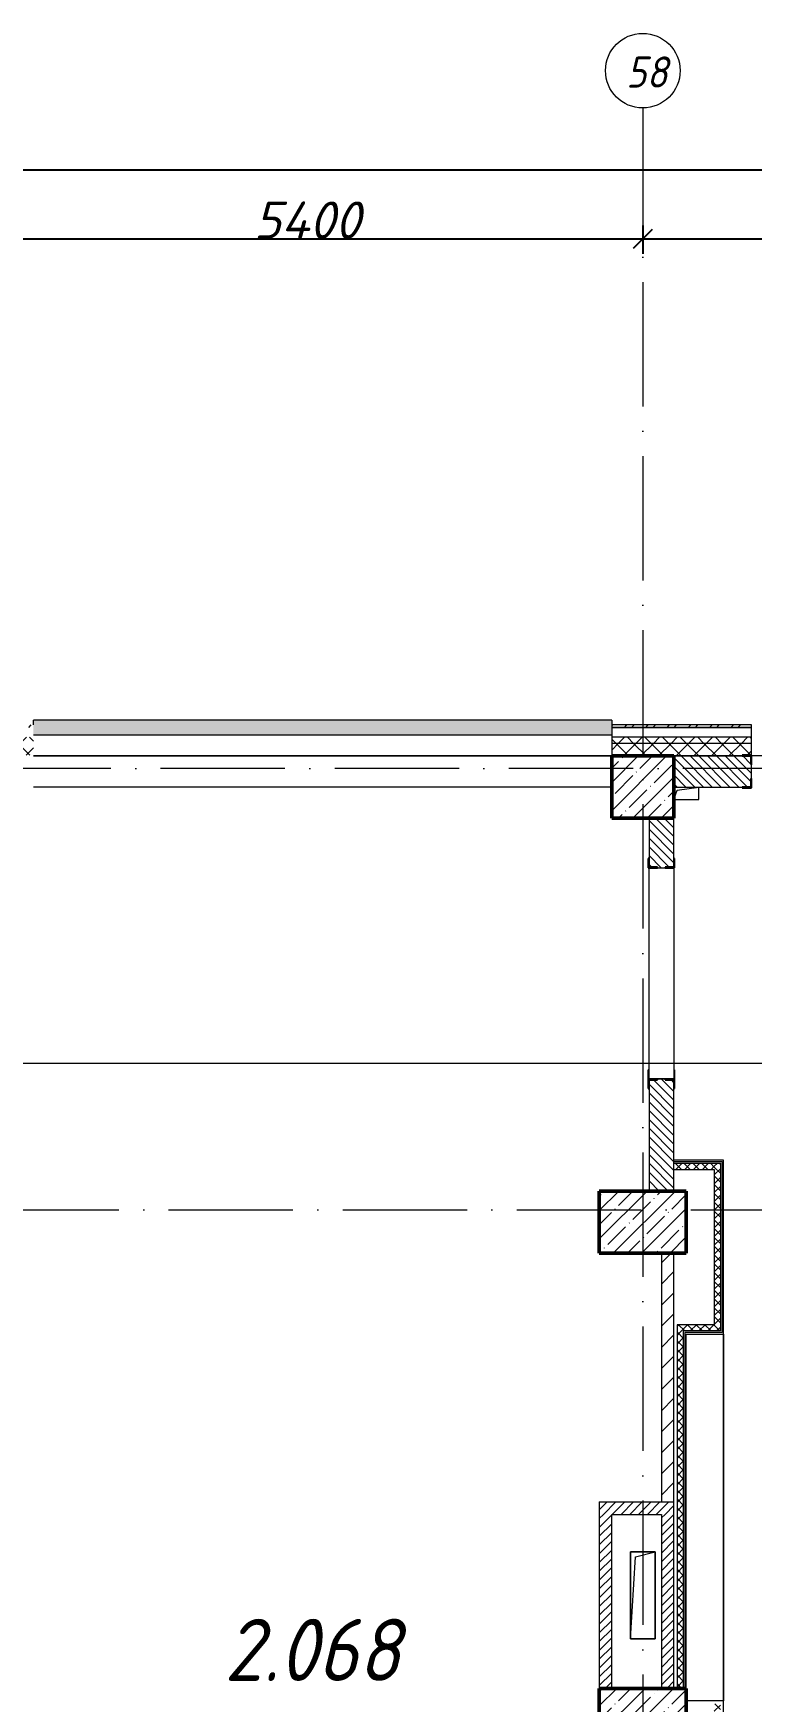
# Model space of a CAD drawing. Header units: millimetres. Extents: x -537608 to 253996, y -217170 to 186033.
# Drawn here: x -71432 to -65657, y -118198 to -104780 of the extents above; entities that cross this region are included whole.
import ezdxf

# ---------------------------------------------------------------- set-up
doc = ezdxf.new("R2010")
doc.units = ezdxf.units.MM
doc.linetypes.add('50_200_ШТРИХ_1Т_ш5_п1_п1_', pattern=[1400, 1000, -200, 0, -200])
for name, color, linetype, lineweight in [('A-____-____-DIMS', 7, 'Continuous', 9), ('A-FLOR-____-OTLN', 7, 'Continuous', 9), ('A-GENM-____-MCUT', 7, 'Continuous', 25), ('A-GENM-____-OTLN', 7, 'Continuous', 9), ('A-GENM-____-OTLN-1', 7, 'Continuous', 25), ('A-GLAZ-____-OTLN', 7, 'Continuous', 9), ('A-WALL-____-MCUT', 7, 'Continuous', 13), ('A-WALL-____-MCUT-1', 7, 'Continuous', 9), ('A-WALL-____-OTLN', 7, 'Continuous', 9), ('A-WALL-____-PATT-1', 7, 'Continuous', 9), ('A-WALL-FNSH-MCUT-1', 7, 'Continuous', 9), ('I-WALL-____-OTLN', 7, 'Continuous', 9), ('S-COLS-____-MCUT', 7, 'Continuous', 50), ('S-COLS-____-OTLN', 7, 'Continuous', 9), ('S-GRID-____-IDEN', 7, 'Continuous', 9), ('S-GRID-____-OTLN-1', 7, '50_200_ШТРИХ_1Т_ш5_п1_п1_', 9), ('Марки помещений', 7, 'Continuous', 9)]:
    doc.layers.add(name, color=color, linetype=linetype, lineweight=lineweight)
for name, color, linetype, lineweight, true_color in [('A-GLAZ-____-OTLN-1', 7, 'Continuous', 9, 0xc0c0c0), ('A-WALL-____-PATT-3', 9, 'Continuous', 9, 0x808080), ('G-____-____-SYMB-1', 9, 'Continuous', 9, 0x808080)]:
    doc.layers.add(name, color=color, linetype=linetype, lineweight=lineweight, true_color=true_color)
doc.styles.add('ISOCPEUR_I', font='isocpeui.ttf', dxfattribs={"height": 300})
doc.styles.add('ISOCPEUR_I_2', font='isocpeui.ttf', dxfattribs={"width": 0.9, "height": 140})
doc.styles.add('ISOCPEUR_I_9', font='isocpeui.ttf', dxfattribs={"width": 0.9, "height": 250})
doc.dimstyles.new('ISO-2_5_0_9К_БОЛЬШОЙ_ОСИ', dxfattribs={"dimscale": 304.8, "dimtxt": 248.995294, "dimasz": 0.492126, "dimexe": 0.393701, "dimexo": 0, "dimgap": 0, "dimtad": 1, "dimdec": 0, "dimzin": 0, "dimdsep": 46, "dimtxsty": 'ISOCPEUR_I', "dimblk1": 'OBLIQUE', "dimblk2": 'OBLIQUE', "dimsah": 1, "dimcen": 0.09, "dimdle": 0.393701, "dimazin": 0, "dimtfac": 1, "dimtdec": 4, "dimtix": 1, "dimtmove": 0, "dimatfit": 3, "dimfxl": 1, "dimtvp": 1, "dimtolj": 1, "dimtzin": 0, "dimarcsym": 2})
doc.dimstyles.new('ISO-2_5_0_9К_БОЛЬШОЙ_ОСИ_2', dxfattribs={"dimscale": 304.8, "dimtxt": 248.995294, "dimasz": 0.492126, "dimexe": 0.393701, "dimexo": 0, "dimgap": 0, "dimtad": 1, "dimdec": 0, "dimzin": 0, "dimdsep": 46, "dimtxsty": 'ISOCPEUR_I_9', "dimblk1": 'OBLIQUE', "dimblk2": 'OBLIQUE', "dimsah": 1, "dimcen": 0.09, "dimdle": 0.393701, "dimazin": 0, "dimtfac": 1, "dimtdec": 4, "dimtix": 1, "dimtmove": 2, "dimatfit": 3, "dimfxl": 1, "dimtvp": 1, "dimtolj": 1, "dimtzin": 0, "dimarcsym": 2})
pattern_1 = [(45, (-149681.9, -196272.38), (-70.71068, 70.71068), []), (135, (-149681.9, -196272.38), (-70.71068, -70.71068), [])]
pattern_2 = [(45, (-149681.9, -196272.377), (-35.35534, 35.35534), [])]
pattern_3 = [(135, (-149681.9, -196272.377), (-35.35534, -35.35534), [])]
pattern_4 = [(45, (-149681.9, -196272.377), (-35.35534, 35.35534), []), (135, (-149681.9, -196272.377), (-35.35534, -35.35534), [])]

# ---------------------------------------------------------------- blocks, each defined once
blk = doc.blocks.new('Фахверк_СКБ_Уголок - 200_3960-28268576-АР1_План отверстий 2 этажа в осях 1-64_Ю-ЯЯ')
at = {"layer": 'A-GENM-____-MCUT'}
for p, q in [((200, 156), (125, 156)), ((125, 156), (125, 81)), ((131, 81), (131, 150)), ((131, 150), (200, 150)), ((200, 150), (200, 156)), ((125, 81), (131, 81)), ((131, 19), (125, 19)), ((125, 19), (125, -56)), ((131, -50), (131, 19)), ((125, -56), (200, -56)), ((200, -50), (131, -50)), ((200, -56), (200, -50))]:
    blk.add_line(p, q, dxfattribs=at)
blk = doc.blocks.new('BSC_Колонна _Прямоугольная - 500х500-V40-АР1_План отверстий 2 этажа в осях 1-64_Ю-ЯЯ')
at = {"layer": 'S-COLS-____-OTLN'}
h = blk.add_hatch(dxfattribs=at)
h.set_pattern_fill('FP_50', color=256, style=0, pattern_type=2)
h.set_pattern_definition([(45, (-83150, -85431.04), (-114.04925, 114.04925), []), (45, (-83035.95, -85431.04), (-114.04925, 114.04925), [201.613, -40.323, 3.353, -36.97])])
h.paths.add_polyline_path([(-250, -250), (250, -250), (250, 250), (-250, 250)], flags=0)
at = {"layer": 'S-COLS-____-MCUT'}
for p, q in [((250, 250), (-250, 250)), ((-250, 250), (-250, -250)), ((250, -250), (250, 250)), ((-250, -250), (250, -250))]:
    blk.add_line(p, q, dxfattribs=at)
blk = doc.blocks.new('BSC_Колонна _Прямоугольная - 500х700-V139-АР1_План отверстий 2 этажа в осях 1-64_Ю-ЯЯ')
at = {"layer": 'S-COLS-____-OTLN'}
h = blk.add_hatch(dxfattribs=at)
h.set_pattern_fill('FP_152', color=256, style=0, pattern_type=2)
h.set_pattern_definition([(315, (-77931.04, 83150), (114.04925, 114.04925), []), (315, (-77931.04, 83035.95), (114.04925, 114.04925), [201.613, -40.323, 3.353, -36.97])])
h.paths.add_polyline_path([(-250, 350), (-250, -350), (250, -350), (250, 350)], flags=0)
at = {"layer": 'S-COLS-____-MCUT'}
for p, q in [((250, 350), (-250, 350)), ((-250, 350), (-250, -350)), ((250, -350), (250, 350)), ((-250, -350), (250, -350))]:
    blk.add_line(p, q, dxfattribs=at)
blk = doc.blocks.new('BSC_Колонна _Прямоугольная - 500х700-V142-АР1_План отверстий 2 этажа в осях 1-64_Ю-ЯЯ')
at = {"layer": 'S-COLS-____-OTLN'}
h = blk.add_hatch(dxfattribs=at)
h.set_pattern_fill('FP_155', color=256, style=0, pattern_type=2)
h.set_pattern_definition([(315, (-81931.04, 83150), (114.04925, 114.04925), []), (315, (-81931.04, 83035.95), (114.04925, 114.04925), [201.613, -40.323, 3.353, -36.97])])
h.paths.add_polyline_path([(-250, 350), (-250, -350), (250, -350), (250, 350)], flags=0)
at = {"layer": 'S-COLS-____-MCUT'}
for p, q in [((250, 350), (-250, 350)), ((-250, 350), (-250, -350)), ((250, -350), (250, 350)), ((-250, -350), (250, -350))]:
    blk.add_line(p, q, dxfattribs=at)
blk = doc.blocks.new('Фахверк_СКБ_Уголок - 250_2700-27497298-АР1_План отверстий 2 этажа в осях 1-64_Ю-ЯЯ')
at = {"layer": 'A-GENM-____-MCUT'}
for p, q in [((200, 181), (125, 181)), ((125, 181), (125, 106)), ((131, 106), (131, 175)), ((131, 175), (200, 175)), ((200, 175), (200, 181)), ((125, 106), (131, 106)), ((131, -6), (125, -6)), ((125, -6), (125, -81)), ((125, -81), (200, -81)), ((131, -75), (131, -6)), ((200, -75), (131, -75)), ((200, -81), (200, -75))]:
    blk.add_line(p, q, dxfattribs=at)
blk = doc.blocks.new('154_Стойка_СКБ_Уголок - СМ-2480_200-28346303-АР1_План отверстий 2 этажа в осях 1-64_Ю-ЯЯ')
at = {"layer": 'A-GENM-____-MCUT'}
for p, q in [((125, 156), (125, 81)), ((200, 156), (125, 156)), ((131, 81), (131, 150)), ((131, 150), (200, 150)), ((200, 150), (200, 156)), ((125, 81), (131, 81)), ((131, 19), (125, 19)), ((125, 19), (125, -56)), ((131, -50), (131, 19)), ((125, -56), (200, -56)), ((200, -50), (131, -50)), ((200, -56), (200, -50))]:
    blk.add_line(p, q, dxfattribs=at)
blk = doc.blocks.new('Стойка_Влож_Полоса боковая - Полоса-V150-АР1_План отверстий 2 этажа в осях 1-64_Ю-ЯЯ')
at = {"layer": 'A-GENM-____-OTLN'}
for p, q in [((-5, 60), (0, 60)), ((-5, -60), (-5, 60)), ((0, 31), (0, -31)), ((0, -60), (-5, -60))]:
    blk.add_line(p, q, dxfattribs=at)
blk = doc.blocks.new('Стойка_Влож_Уголок_Опорный - Уголок-28213941-АР1_План отверстий 2 этажа в осях 1-64_Ю-ЯЯ')
at = {"layer": 'A-GENM-____-OTLN'}
for p, q in [((-212, -6), (-212, 0)), ((0, 0), (0, -6)), ((-212, -75), (-212, -6)), ((-212, -6), (-206, -6)), ((-212, -75), (-206, -75)), ((-6, -6), (0, -6)), ((-6, -75), (0, -75)), ((0, -6), (0, -75))]:
    blk.add_line(p, q, dxfattribs=at)
blk = doc.blocks.new('AR_Отверстие прямоугольное _в плите_ - AR_Отверстие прямоугольное _в плите_-30459388-АР1_План отверстий 2 этажа в осях 1-64_Ю-ЯЯ')
at = {"layer": 'A-GENM-____-OTLN'}
for p, q in [((100, 350), (-100, 350)), ((-100, 350), (-100, -350)), ((-100, -350), (-60, 310)), ((-60, 310), (100, 350)), ((100, -350), (100, 350)), ((-100, -350), (100, -350))]:
    blk.add_line(p, q, dxfattribs=at)
blk = doc.blocks.new('AR_Отверстие прямоугольное _в плите_ - AR_Отверстие прямоугольное _в плите_-V164-АР1_План отверстий 2 этажа в осях 1-64_Ю-ЯЯ')
at = {"layer": 'A-GENM-____-OTLN'}
for p, q in [((-100, -50), (-75, 25)), ((-75, 25), (100, 50)), ((100, -50), (100, 50)), ((-100, -50), (100, -50))]:
    blk.add_line(p, q, dxfattribs=at)
blk = doc.blocks.new('Отлив_СКБ - Отлив витража_120_НВФ-31885286-АР1_План отверстий 2 этажа в осях 1-64_Ю-ЯЯ')
at = {"layer": 'A-GLAZ-____-OTLN-1'}
for points in [[(4650, 2), (4650, 120), (0, 120), (0, 2), (3040, 2)], [(4650, 0), (4650, 2), (0, 2), (0, 0), (3040, 0)]]:
    blk.add_hatch(color=256, dxfattribs=at).paths.add_polyline_path(points, flags=0)
at = {"layer": 'A-GLAZ-____-OTLN'}
for p, q in [((0, 83), (0, 120)), ((4650, 120), (0, 120)), ((0, 2), (4650, 2)), ((4650, 120), (4650, 83)), ((4650, 0), (0, 0))]:
    blk.add_line(p, q, dxfattribs=at)
blk = doc.blocks.new('Ось сетки - Круг_Ø6_00__ISO-2_5_0_9K_-25732049-АР1_План отверстий 2 этажа в осях 1-64_Ю-ЯЯ')
at = {"layer": 'S-GRID-____-IDEN'}
blk.add_circle((0, 0), 3, dxfattribs=at)
blk = doc.blocks.new('_Oblique')
at = {"color": 0, "linetype": 'ByBlock', "lineweight": -2}
blk.add_line((-0.5, -0.5), (0.5, 0.5), dxfattribs=at)
blk = doc.blocks.new('*D2567')
at = {"layer": 'A-____-____-DIMS', "color": 0, "lineweight": -2, "transparency": 16777216}
for p, q in [((-71932, -106326), (-71932, -106552)), ((-66532, -106326), (-66532, -106552)), ((-72052, -106432), (-66412, -106432))]:
    blk.add_line(p, q, dxfattribs=at)
at = {"layer": 'Defpoints', "color": 0, "transparency": 16777216}
for p in [(-71932, -106326), (-66532, -106326), (-66532, -106432)]:
    blk.add_point(p, dxfattribs=at)
at = {"layer": 'A-____-____-DIMS', "color": 0, "lineweight": -2, "transparency": 16777216, "xscale": 150, "yscale": 150, "zscale": 150, "rotation": 180}
blk.add_blockref('_Oblique', (-71932, -106432), dxfattribs=at)
at = {"layer": 'A-____-____-DIMS', "color": 0, "lineweight": -2, "transparency": 16777216, "xscale": 150, "yscale": 150, "zscale": 150}
blk.add_blockref('_Oblique', (-66532, -106432), dxfattribs=at)
at = {"layer": 'A-____-____-DIMS', "color": 0, "transparency": 16777216, "insert": (-69232, -106282), "char_height": 300, "width": 781.46, "attachment_point": 5, "style": 'ISOCPEUR_I'}
blk.add_mtext('\\A1;5400', dxfattribs=at)
blk = doc.blocks.new('*D2568')
at = {"layer": 'A-____-____-DIMS', "color": 0, "lineweight": -2, "transparency": 16777216}
for p, q in [((-66532, -106326), (-66532, -106552)), ((-60582, -106326), (-60582, -106552)), ((-66652, -106432), (-60462, -106432))]:
    blk.add_line(p, q, dxfattribs=at)
at = {"layer": 'Defpoints', "color": 0, "transparency": 16777216}
for p in [(-66532, -106326), (-60582, -106326), (-60582, -106432)]:
    blk.add_point(p, dxfattribs=at)
at = {"layer": 'A-____-____-DIMS', "color": 0, "lineweight": -2, "transparency": 16777216, "xscale": 150, "yscale": 150, "zscale": 150, "rotation": 180}
blk.add_blockref('_Oblique', (-66532, -106432), dxfattribs=at)
at = {"layer": 'A-____-____-DIMS', "color": 0, "lineweight": -2, "transparency": 16777216, "xscale": 150, "yscale": 150, "zscale": 150}
blk.add_blockref('_Oblique', (-60582, -106432), dxfattribs=at)
at = {"layer": 'A-____-____-DIMS', "color": 0, "transparency": 16777216, "insert": (-63557, -106282), "char_height": 300, "width": 758.48, "attachment_point": 5, "style": 'ISOCPEUR_I'}
blk.add_mtext('\\A1;5950', dxfattribs=at)
blk = doc.blocks.new('*D2572')
at = {"layer": 'A-____-____-DIMS', "color": 0, "lineweight": -2, "transparency": 16777216}
for p, q in [((-152032, -105774), (-152032, -106000)), ((-48532, -105774), (-48532, -106000)), ((-152152, -105880), (-100799, -105880)), ((-48412, -105880), (-99920, -105880))]:
    blk.add_line(p, q, dxfattribs=at)
at = {"layer": 'Defpoints', "color": 0, "transparency": 16777216}
for p in [(-152032, -105774), (-48532, -105774), (-48532, -105880)]:
    blk.add_point(p, dxfattribs=at)
at = {"layer": 'A-____-____-DIMS', "color": 0, "lineweight": -2, "transparency": 16777216, "xscale": 150, "yscale": 150, "zscale": 150, "rotation": 180}
blk.add_blockref('_Oblique', (-152032, -105880), dxfattribs=at)
at = {"layer": 'A-____-____-DIMS', "color": 0, "lineweight": -2, "transparency": 16777216, "xscale": 150, "yscale": 150, "zscale": 150}
blk.add_blockref('_Oblique', (-48532, -105880), dxfattribs=at)
at = {"layer": 'A-____-____-DIMS', "color": 0, "transparency": 16777216, "insert": (-100899, -105553), "char_height": 250, "width": 1080.26, "attachment_point": 1, "line_spacing_factor": 1.149209, "style": 'ISOCPEUR_I_9'}
blk.add_mtext('\\A1;103500', dxfattribs=at)

msp = doc.modelspace()

# ---------------------------------------------------------------- hatches: boundary and pattern name
at = {"layer": 'A-WALL-____-PATT-1'}
h = msp.add_hatch(dxfattribs=at)
h.set_pattern_fill('FP_3', color=256, style=0, pattern_type=2)
h.set_pattern_definition([(45, (-149681.9, -196272.38), (-85.53659, 85.53659), []), (45, (-149624.87, -196272.38), (-85.53659, 85.53659), [])])
h.paths.add_polyline_path([(-63089.5484, -110361.3351), (-62731.9, -110361.3351), (-62731.9, -110341.3351), (-63856.9, -110341.3351), (-63856.9, -110361.3351)], flags=0)
h.paths.add_polyline_path([(-60671.9, -110361.3351), (-60671.9, -110341.3351), (-60931.9, -110341.3351), (-60931.9, -110361.3351)], flags=0)
h.paths.add_polyline_path([(-65656.9, -110361.3351), (-65656.9, -110341.3351), (-66781.9, -110341.3351), (-66781.9, -110361.3351), (-65740.7994, -110361.3351)], flags=0)
h.paths.add_polyline_path([(-71431.9, -110361.3351), (-71431.9, -110341.3351), (-72631.9, -110341.3351), (-72631.9, -110361.3351), (-71927.0517, -110361.3351)], flags=0)
h.paths.add_polyline_path([(-74946.9, -110361.3351), (-74431.9, -110361.3351), (-74431.9, -110341.3351), (-74946.9, -110341.3351)], flags=0)
h = msp.add_hatch(dxfattribs=at)
h.set_pattern_fill('FP_1', color=256, style=0, pattern_type=2)
h.set_pattern_definition(pattern_1)
h.paths.add_polyline_path([(-48331.9, -110491.3351), (-48281.9, -110491.3351), (-48281.9, -110441.3351), (-55181.9, -110441.3351), (-55181.9, -110491.3351), (-50717.0437, -110491.3351)], flags=0)
h.paths.add_polyline_path([(-60438.2974, -110491.3351), (-59731.9, -110491.3351), (-59731.9, -110441.3351), (-60931.9, -110441.3351), (-60931.9, -110491.3351)], flags=0)
h.paths.add_polyline_path([(-57931.9, -110491.3351), (-56181.9, -110491.3351), (-56181.9, -110441.3351), (-57931.9, -110441.3351)], flags=0)
h.paths.add_polyline_path([(-62731.9, -110491.3351), (-62731.9, -110441.3351), (-63856.9, -110441.3351), (-63856.9, -110491.3351), (-63089.5484, -110491.3351)], flags=0)
h.paths.add_polyline_path([(-65656.9, -110491.3351), (-65656.9, -110441.3351), (-66781.9, -110441.3351), (-66781.9, -110491.3351), (-65740.7994, -110491.3351)], flags=0)
h.paths.add_polyline_path([(-72631.9, -110491.3351), (-71431.9, -110491.3351), (-71431.9, -110441.3351), (-72631.9, -110441.3351)], flags=0)
h.paths.add_polyline_path([(-74431.9, -110491.3351), (-74431.9, -110441.3351), (-77981.9, -110441.3351), (-77981.9, -110491.3351), (-75462.0531, -110491.3351)], flags=0)
h.paths.add_polyline_path([(-79781.9, -110491.3351), (-79781.9, -110441.3351), (-80981.9, -110441.3351), (-80981.9, -110491.3351)], flags=0)
h.paths.add_polyline_path([(-82781.9, -110491.3351), (-82781.9, -110441.3351), (-83981.9, -110441.3351), (-83981.9, -110491.3351)], flags=0)
h.paths.add_polyline_path([(-85781.9, -110491.3351), (-85781.9, -110441.3351), (-87031.9, -110441.3351), (-87031.9, -110491.3351), (-86067.0571, -110491.3351)], flags=0)
h.paths.add_polyline_path([(-89602.0584, -110491.3351), (-88831.9, -110491.3351), (-88831.9, -110441.3351), (-90031.9, -110441.3351), (-90031.9, -110491.3351)], flags=0)
h.paths.add_polyline_path([(-91831.9, -110491.3351), (-91831.9, -110441.3351), (-93031.9, -110441.3351), (-93031.9, -110491.3351), (-92253.3094, -110491.3351)], flags=0)
h.paths.add_polyline_path([(-94831.9, -110491.3351), (-94831.9, -110441.3351), (-96031.9, -110441.3351), (-96031.9, -110491.3351)], flags=0)
h.paths.add_polyline_path([(-98439.5617, -110491.3351), (-97831.9, -110491.3351), (-97831.9, -110441.3351), (-99481.9, -110441.3351), (-99481.9, -110491.3351), (-99323.3121, -110491.3351)], flags=0)
h = msp.add_hatch(dxfattribs=at)
h.set_pattern_fill('FP_1', color=256, style=0, pattern_type=2)
h.set_pattern_definition(pattern_1)
h.paths.add_polyline_path([(-48431.9, -110591.3351), (-48331.9, -110591.3351), (-48331.9, -110491.3351), (-55181.9, -110491.3351), (-55181.9, -110591.3351), (-50717.0437, -110591.3351)], flags=0)
h.paths.add_polyline_path([(-56681.9, -110591.3351), (-56181.9, -110591.3351), (-56181.9, -110491.3351), (-57931.9, -110491.3351), (-57931.9, -110585.3351), (-57856.9, -110585.3351), (-57856.9, -110591.3351), (-57787.0464, -110591.3351)], flags=0)
h.paths.add_polyline_path([(-60438.2974, -110591.3351), (-59806.9, -110591.3351), (-59806.9, -110585.3351), (-59731.9, -110585.3351), (-59731.9, -110491.3351), (-60931.9, -110491.3351), (-60931.9, -110591.3351)], flags=0)
h.paths.add_polyline_path([(-63089.5484, -110591.3351), (-62806.9, -110591.3351), (-62806.9, -110585.3351), (-62731.9, -110585.3351), (-62731.9, -110491.3351), (-63856.9, -110491.3351), (-63856.9, -110585.3351), (-63781.9, -110585.3351), (-63781.9, -110591.3351)], flags=0)
h.paths.add_polyline_path([(-65740.7994, -110591.3351), (-65731.9, -110591.3351), (-65731.9, -110585.3351), (-65656.9, -110585.3351), (-65656.9, -110491.3351), (-66781.9, -110491.3351), (-66781.9, -110591.3351), (-66281.9, -110591.3351)], flags=0)
h.paths.add_polyline_path([(-72181.9, -110591.3351), (-71506.9, -110591.3351), (-71506.9, -110585.3351), (-71431.9, -110585.3351), (-71431.9, -110491.3351), (-72631.9, -110491.3351), (-72631.9, -110585.3351), (-72556.9, -110585.3351), (-72556.9, -110591.3351)], flags=0)
h.paths.add_polyline_path([(-74431.9, -110591.3351), (-74431.9, -110491.3351), (-77981.9, -110491.3351), (-77981.9, -110585.3351), (-77906.9, -110585.3351), (-77906.9, -110591.3351), (-74931.9, -110591.3351)], flags=0)
h.paths.add_polyline_path([(-80981.9, -110591.3351), (-79856.9, -110591.3351), (-79856.9, -110585.3351), (-79781.9, -110585.3351), (-79781.9, -110491.3351), (-80981.9, -110491.3351)], flags=0)
h.paths.add_polyline_path([(-83906.9, -110591.3351), (-82856.9, -110591.3351), (-82856.9, -110585.3351), (-82781.9, -110585.3351), (-82781.9, -110491.3351), (-83981.9, -110491.3351), (-83981.9, -110585.3351), (-83906.9, -110585.3351)], flags=0)
h.paths.add_polyline_path([(-85856.9, -110591.3351), (-85856.9, -110585.3351), (-85781.9, -110585.3351), (-85781.9, -110491.3351), (-87031.9, -110491.3351), (-87031.9, -110585.3351), (-86956.9, -110585.3351), (-86956.9, -110591.3351), (-86067.0571, -110591.3351)], flags=0)
h.paths.add_polyline_path([(-88906.9, -110591.3351), (-88906.9, -110585.3351), (-88831.9, -110585.3351), (-88831.9, -110491.3351), (-90031.9, -110491.3351), (-90031.9, -110585.3351), (-89956.9, -110585.3351), (-89956.9, -110591.3351), (-89602.0584, -110591.3351)], flags=0)
h.paths.add_polyline_path([(-91906.9, -110591.3351), (-91906.9, -110585.3351), (-91831.9, -110585.3351), (-91831.9, -110491.3351), (-93031.9, -110491.3351), (-93031.9, -110585.3351), (-92956.9, -110585.3351), (-92956.9, -110591.3351), (-92253.3094, -110591.3351)], flags=0)
h.paths.add_polyline_path([(-95956.9, -110591.3351), (-94906.9, -110591.3351), (-94906.9, -110585.3351), (-94831.9, -110585.3351), (-94831.9, -110491.3351), (-96031.9, -110491.3351), (-96031.9, -110585.3351), (-95956.9, -110585.3351)], flags=0)
h.paths.add_polyline_path([(-97906.9, -110591.3351), (-97906.9, -110585.3351), (-97831.9, -110585.3351), (-97831.9, -110491.3351), (-99481.9, -110491.3351), (-99481.9, -110591.3351), (-98439.5617, -110591.3351)], flags=0)
h = msp.add_hatch(dxfattribs=at)
h.set_pattern_fill('FP_6', color=256, style=0, pattern_type=2)
h.set_pattern_definition(pattern_3)
h.paths.add_polyline_path([(-62806.9, -110841.3351), (-62737.9, -110841.3351), (-62737.9, -110772.3351), (-62731.9, -110772.3351), (-62731.9, -110660.3351), (-62737.9, -110660.3351), (-62737.9, -110591.3351), (-63850.9, -110591.3351), (-63850.9, -110660.3351), (-63856.9, -110660.3351), (-63856.9, -110772.3351), (-63850.9, -110772.3351), (-63850.9, -110841.3351), (-63089.5484, -110841.3351)], flags=0)
h.paths.add_polyline_path([(-65731.9, -110841.3351), (-65662.9, -110841.3351), (-65662.9, -110772.3351), (-65656.9, -110772.3351), (-65656.9, -110660.3351), (-65662.9, -110660.3351), (-65662.9, -110591.3351), (-66281.9, -110591.3351), (-66281.9, -110841.3351), (-65740.7994, -110841.3351)], flags=0)
h = msp.add_hatch(dxfattribs=at)
h.set_pattern_fill('FP_6', color=256, style=0, pattern_type=2)
h.set_pattern_definition(pattern_3)
h.paths.add_polyline_path([(-66481.9, -114091.3351), (-66281.9, -114091.3351), (-66281.9, -113197.3351), (-66350.9, -113197.3351), (-66350.9, -113191.3351), (-66412.9, -113191.3351), (-66412.9, -113197.3351), (-66481.9, -113197.3351), (-66481.9, -113397.3351)], flags=0)
h.paths.add_polyline_path([(-66412.9, -111491.3351), (-66350.9, -111491.3351), (-66350.9, -111485.3351), (-66281.9, -111485.3351), (-66281.9, -111091.3351), (-66481.9, -111091.3351), (-66481.9, -111485.3351), (-66412.9, -111485.3351)], flags=0)
h = msp.add_hatch(dxfattribs=at)
h.set_pattern_fill('FP_4', color=256, style=0, pattern_type=2)
h.set_pattern_definition([(45, (-149681.9, -196272.38), (-84.85281, 84.85281), [])])
h.paths.add_polyline_path([(-66281.9, -116591.3351), (-66281.9, -114591.3351), (-66381.9, -114591.3351), (-66381.9, -116591.3351)], flags=0)
h = msp.add_hatch(dxfattribs=at)
h.set_pattern_fill('FP_5', color=256, style=0, pattern_type=2)
h.set_pattern_definition(pattern_2)
h.paths.add_polyline_path([(-66381.9, -116691.3351), (-66281.9, -116691.3351), (-66281.9, -116591.3351), (-66881.9, -116591.3351), (-66881.9, -116691.3351), (-66624.5497, -116691.3351)], flags=0)
h = msp.add_hatch(dxfattribs=at)
h.set_pattern_fill('FP_5', color=256, style=0, pattern_type=2)
h.set_pattern_definition(pattern_2)
h.paths.add_polyline_path([(-66781.9, -118091.3351), (-66781.9, -116691.3351), (-66881.9, -116691.3351), (-66881.9, -118091.3351)], flags=0)
h = msp.add_hatch(dxfattribs=at)
h.set_pattern_fill('FP_5', color=256, style=0, pattern_type=2)
h.set_pattern_definition(pattern_2)
h.paths.add_polyline_path([(-66281.9, -118091.3351), (-66281.9, -116691.3351), (-66381.9, -116691.3351), (-66381.9, -118091.3351)], flags=0)
at = {"layer": 'A-WALL-____-PATT-3'}
h = msp.add_hatch(dxfattribs=at)
h.set_pattern_fill('FP_7', color=256, style=0, pattern_type=2)
h.set_pattern_definition(pattern_4)
h.paths.add_polyline_path([(-66281.9, -113916.3351), (-65956.9, -113916.3351), (-65956.9, -113866.3351), (-66281.9, -113866.3351)], flags=0)
h = msp.add_hatch(dxfattribs=at)
h.set_pattern_fill('FP_7', color=256, style=0, pattern_type=2)
h.set_pattern_definition(pattern_4)
h.paths.add_polyline_path([(-65906.9, -123866.3351), (-65906.9, -122566.3351), (-65956.9, -122566.3351), (-65956.9, -123866.3351)], flags=0)
h.paths.add_polyline_path([(-65956.9, -119566.3351), (-65906.9, -119566.3351), (-65906.9, -118216.3351), (-65956.9, -118216.3351), (-65956.9, -119516.3351)], flags=0)
h.paths.add_polyline_path([(-65906.9, -115216.3351), (-65906.9, -113866.3351), (-65956.9, -113866.3351), (-65956.9, -115216.3351)], flags=0)
h = msp.add_hatch(dxfattribs=at)
h.set_pattern_fill('FP_7', color=256, style=0, pattern_type=2)
h.set_pattern_definition(pattern_4)
h.paths.add_polyline_path([(-65956.9, -115216.3351), (-65956.9, -115166.3351), (-66256.9, -115166.3351), (-66256.9, -115216.3351), (-66206.9, -115216.3351)], flags=0)
h = msp.add_hatch(dxfattribs=at)
h.set_pattern_fill('FP_7', color=256, style=0, pattern_type=2)
h.set_pattern_definition(pattern_4)
h.paths.add_polyline_path([(-66206.9, -118091.3351), (-66206.9, -115216.3351), (-66256.9, -115216.3351), (-66256.9, -118091.3351)], flags=0)

# ---------------------------------------------------------------- linework, layer by layer
at = {"layer": 'A-FLOR-____-OTLN'}
for p, q in [((-65882.9, -118191.3351), (-65882.9, -115241.3351)), ((-66631.9, -116991.6826), (-66431.9, -116991.6826)), ((-66631.9, -117691.6826), (-66631.9, -116991.6826)), ((-66431.9, -116991.6826), (-66431.9, -117691.6826)), ((-66431.9, -117691.6826), (-66631.9, -117691.6826))]:
    msp.add_line(p, q, dxfattribs=at)
at = {"layer": 'A-WALL-____-MCUT'}
for p, q in [((-66781.9, -110361.3351), (-66781.9, -110591.3351)), ((-65656.9, -110361.3351), (-66781.9, -110361.3351)), ((-66781.9, -110361.3351), (-65656.9, -110361.3351)), ((-65656.9, -110585.3351), (-65656.9, -110361.3351)), ((-65656.9, -110772.3351), (-65656.9, -110660.3351)), ((-66281.9, -110841.3351), (-65731.9, -110841.3351)), ((-66481.9, -111091.3351), (-66481.9, -111416.3351)), ((-66281.9, -111416.3351), (-66281.9, -111091.3351)), ((-66412.9, -111491.3351), (-66350.9, -111491.3351)), ((-66481.9, -113266.3351), (-66481.9, -114091.3351)), ((-66281.9, -114091.3351), (-66281.9, -113266.3351)), ((-66281.9, -113866.3351), (-65906.9, -113866.3351)), ((-66281.9, -113916.3351), (-65956.9, -113916.3351)), ((-65956.9, -113916.3351), (-65956.9, -115166.3351)), ((-65906.9, -113866.3351), (-65906.9, -115216.3351)), ((-66256.9, -115166.3351), (-66256.9, -118091.3351)), ((-65956.9, -115166.3351), (-66256.9, -115166.3351)), ((-66206.9, -115216.3351), (-66206.9, -118091.3351)), ((-65906.9, -115216.3351), (-66206.9, -115216.3351))]:
    msp.add_line(p, q, dxfattribs=at)
at = {"layer": 'A-WALL-____-MCUT-1'}
for p, q in [((-65656.9, -110441.3351), (-66781.9, -110441.3351)), ((-65656.9, -110491.3351), (-66781.9, -110491.3351)), ((-66281.9, -110591.3351), (-65731.9, -110591.3351)), ((-65731.9, -110591.3351), (-66281.9, -110591.3351)), ((-66281.9, -113853.8351), (-65894.4, -113853.8351)), ((-65894.4, -113853.8351), (-65894.4, -115228.8351)), ((-66194.4, -115228.8351), (-66194.4, -118091.3351)), ((-65894.4, -115228.8351), (-66194.4, -115228.8351))]:
    msp.add_line(p, q, dxfattribs=at)
at = {"layer": 'A-WALL-____-OTLN'}
for p, q in [((-66781.9, -110591.3351), (-71431.9, -110591.3351)), ((-71431.9, -110591.3351), (-66781.9, -110591.3351)), ((-63856.9, -110591.3351), (-65656.9, -110591.3351)), ((-66781.9, -110841.3351), (-71431.9, -110841.3351))]:
    msp.add_line(p, q, dxfattribs=at)
at = {"layer": 'A-WALL-FNSH-MCUT-1'}
for p, q in [((-65656.9, -110341.3351), (-66781.9, -110341.3351)), ((-66781.9, -110341.3351), (-66781.9, -110361.3351)), ((-65656.9, -110361.3351), (-65656.9, -110341.3351)), ((-65881.9, -113841.3351), (-66281.9, -113841.3351)), ((-65881.9, -115241.3351), (-65881.9, -113841.3351)), ((-66381.9, -114591.3351), (-66381.9, -116591.3351)), ((-66281.9, -118091.3351), (-66281.9, -114591.3351)), ((-66181.9, -118091.3351), (-66181.9, -115241.3351)), ((-66181.9, -115241.3351), (-65881.9, -115241.3351)), ((-66881.9, -116591.3351), (-66881.9, -118091.3351)), ((-66881.9, -116591.3351), (-66281.9, -116591.3351)), ((-66781.9, -116691.3351), (-66381.9, -116691.3351)), ((-66781.9, -118091.3351), (-66781.9, -116691.3351)), ((-66381.9, -116691.3351), (-66381.9, -118091.3351)), ((-65881.9, -118191.3351), (-66181.9, -118191.3351)), ((-65881.9, -119591.3351), (-65881.9, -118191.3351))]:
    msp.add_line(p, q, dxfattribs=at)
at = {"layer": 'G-____-____-SYMB-1'}
msp.add_line((-154652.523, -113063.3245), (-45152.6344, -113063.3245), dxfattribs=at)
at = {"layer": 'I-WALL-____-OTLN'}
for p, q in [((-66481.9, -113191.3351), (-66481.9, -111491.3351)), ((-66281.9, -111491.3351), (-66281.9, -113191.3351)), ((-65881.9, -115241.3351), (-65881.9, -118191.3351))]:
    msp.add_line(p, q, dxfattribs=at)
at = {"layer": 'S-GRID-____-OTLN-1'}
for p, q in [((-66531.9, -105379.5257), (-66531.9, -156291.3351)), ((-45607.4934, -110691.3351), (-154350.6702, -110691.3351)), ((-154350.6702, -114241.3351), (-45607.4934, -114241.3351))]:
    msp.add_line(p, q, dxfattribs=at)

# ---------------------------------------------------------------- block references
at = {"layer": 'A-GENM-____-OTLN'}
for name, p in [('AR_Отверстие прямоугольное _в плите_ - AR_Отверстие прямоугольное _в плите_-V164-АР1_План отверстий 2 этажа в осях 1-64_Ю-ЯЯ', (-66181.9, -110891.3351)), ('AR_Отверстие прямоугольное _в плите_ - AR_Отверстие прямоугольное _в плите_-30459388-АР1_План отверстий 2 этажа в осях 1-64_Ю-ЯЯ', (-66531.9, -117341.6826))]:
    msp.add_blockref(name, p, dxfattribs=at)
for name, p, rotation in [('Стойка_Влож_Уголок_Опорный - Уголок-28213941-АР1_План отверстий 2 этажа в осях 1-64_Ю-ЯЯ', (-66487.9, -113191.3351), 180), ('Стойка_Влож_Полоса боковая - Полоса-V150-АР1_План отверстий 2 этажа в осях 1-64_Ю-ЯЯ', (-66381.9, -113191.3351), 269.9999999999999)]:
    msp.add_blockref(name, p, dxfattribs=dict(at, rotation=rotation))
at = {"layer": 'A-GENM-____-OTLN-1'}
for name, p, rotation in [('Фахверк_СКБ_Уголок - 250_2700-27497298-АР1_План отверстий 2 этажа в осях 1-64_Ю-ЯЯ', (-65531.9, -110666.3351), 180), ('Фахверк_СКБ_Уголок - 200_3960-28268576-АР1_План отверстий 2 этажа в осях 1-64_Ю-ЯЯ', (-66331.9, -111616.3351), 89.99999999999993), ('154_Стойка_СКБ_Уголок - СМ-2480_200-28346303-АР1_План отверстий 2 этажа в осях 1-64_Ю-ЯЯ', (-66431.9, -113066.3351), 269.9999999999999)]:
    msp.add_blockref(name, p, dxfattribs=dict(at, rotation=rotation))
at = {"layer": 'A-GLAZ-____-OTLN'}
msp.add_blockref('Отлив_СКБ - Отлив витража_120_НВФ-31885286-АР1_План отверстий 2 этажа в осях 1-64_Ю-ЯЯ', (-71431.9, -110424.3351), dxfattribs=at)
at = {"layer": 'S-COLS-____-OTLN'}
msp.add_blockref('BSC_Колонна _Прямоугольная - 500х500-V40-АР1_План отверстий 2 этажа в осях 1-64_Ю-ЯЯ', (-66531.9, -110841.3351), dxfattribs=at)
at = {"layer": 'S-COLS-____-OTLN', "rotation": 89.9999999999999}
for name, p in [('BSC_Колонна _Прямоугольная - 500х700-V142-АР1_План отверстий 2 этажа в осях 1-64_Ю-ЯЯ', (-66531.9, -114341.3351)), ('BSC_Колонна _Прямоугольная - 500х700-V139-АР1_План отверстий 2 этажа в осях 1-64_Ю-ЯЯ', (-66531.9, -118341.3351))]:
    msp.add_blockref(name, p, dxfattribs=at)
at = {"layer": 'S-GRID-____-IDEN', "xscale": 99.99999999999993, "yscale": 99.99999999999993, "zscale": 99.99999999999993, "rotation": 180}
msp.add_blockref('Ось сетки - Круг_Ø6_00__ISO-2_5_0_9K_-25732049-АР1_План отверстий 2 этажа в осях 1-64_Ю-ЯЯ', (-66531.9, -105079.5257), dxfattribs=at)

# ---------------------------------------------------------------- texts
at = {"layer": 'S-GRID-____-IDEN', "insert": (-66666.2717, -104965.592), "char_height": 250, "width": 404.0505, "attachment_point": 1, "style": 'ISOCPEUR_I_9'}
msp.add_mtext('58', dxfattribs=at)
at = {"layer": 'Марки помещений', "insert": (-69896.8179, -117531.4619), "char_height": 500, "width": 785.65375, "attachment_point": 1, "style": 'ISOCPEUR_I_2'}
msp.add_mtext('2.068', dxfattribs=at)

# ---------------------------------------------------------------- dimensions: what is measured, and where the dimension line sits
at = {"layer": 'A-____-____-DIMS'}
dim = msp.add_linear_dim(base=(-48531.9, -105879.7085), p1=(-152031.9, -105773.6425), p2=(-48531.9, -105773.6425), dimstyle='ISO-2_5_0_9К_БОЛЬШОЙ_ОСИ_2', override={"dimpost": '<>', "dimfxl": 103500}, dxfattribs=at)
dim.commit()
dim.dimension.update_dxf_attribs({"geometry": '*D2572', "text_midpoint": (-100359.0497, -105719.7612), "dimtype": 160})
for base, p1, p2, override, picture, middle in [((-66531.9, -106431.9278), (-71931.9, -106325.8618), (-66531.9, -106325.8618), {"dimpost": '<>', "dimfxl": 5400}, '*D2567', (-69231.9, -106281.9278)), ((-60581.9, -106431.9278), (-66531.9, -106325.8618), (-60581.9, -106325.8618), {"dimpost": '<>', "dimfxl": 5950}, '*D2568', (-63556.9, -106281.9278))]:
    dim = msp.add_linear_dim(base=base, p1=p1, p2=p2, dimstyle='ISO-2_5_0_9К_БОЛЬШОЙ_ОСИ', override=override, dxfattribs=at)
    dim.commit()
    dim.dimension.update_dxf_attribs({"geometry": picture, "text_midpoint": middle})

doc.saveas('drawing.dxf')
